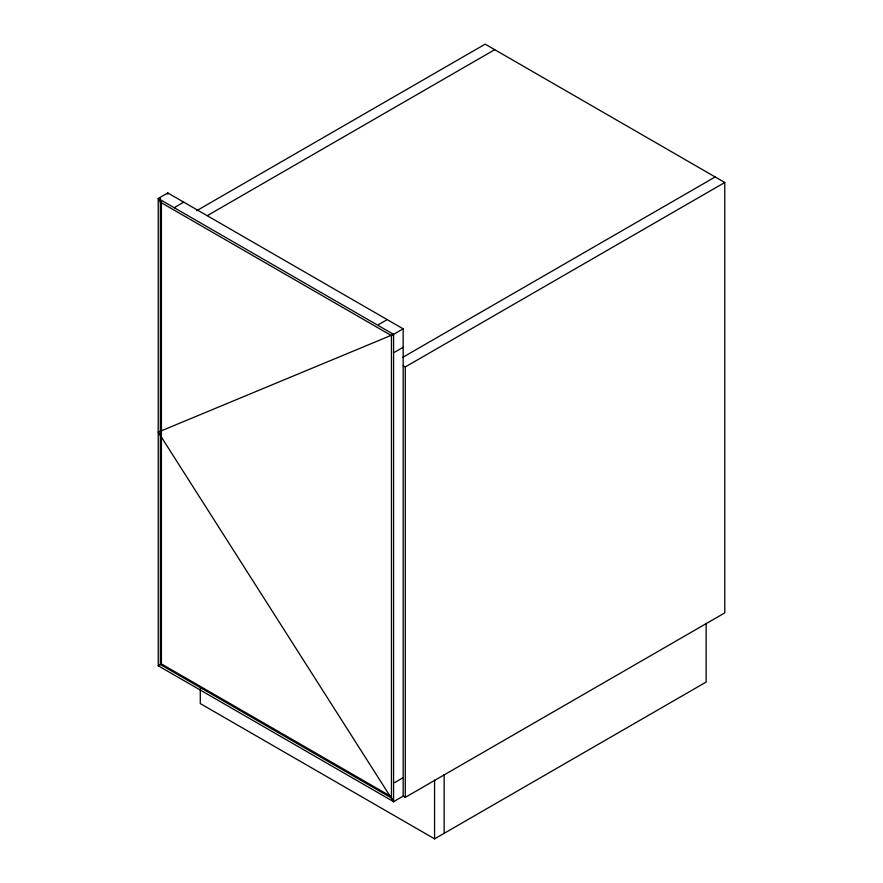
<?xml version="1.0" encoding="UTF-8"?>
<svg xmlns="http://www.w3.org/2000/svg" width="883" height="883" viewBox="0 0 883 883"><rect width="100%" height="100%" fill="white"/><g stroke="black" fill="none" stroke-linecap="round" stroke-linejoin="round"><path stroke-width="1.32" d="M403.167 796.113L403.167 328.829L167.803 192.947L158.223 198.476L158.223 665.771L393.575 801.654L403.167 796.113L405.286 797.349L724.777 612.89L724.777 182.494L485.164 44.15L196.666 210.706M183.774 202.163L175.264 207.086L175.264 208.311M207.45 215.551L494.745 49.68M378.664 324.525L387.184 319.602M393.575 334.359L158.223 432.118L393.575 801.654L393.575 334.359L158.223 198.476L160.353 202.163L391.445 335.584L403.167 328.829M394.646 352.185L403.167 347.273M402.858 357.284L715.197 176.953M403.167 365.717L405.286 366.942L724.777 182.494M158.223 665.771L161.412 663.928L161.412 201.556L160.353 202.163L160.353 664.535L391.445 797.967L393.575 801.654M394.646 782.592L403.167 777.669M200.286 688.552L200.286 703.585L434.579 838.85L706.146 682.062L706.146 623.31M161.412 663.928L391.357 796.676M444.16 774.568L444.16 833.32M434.579 780.097L434.579 838.85M405.286 366.942L405.286 797.349M391.445 335.584L391.445 797.967M167.803 192.947L167.803 194.172M160.353 198.476L160.353 199.701"/></g></svg>
